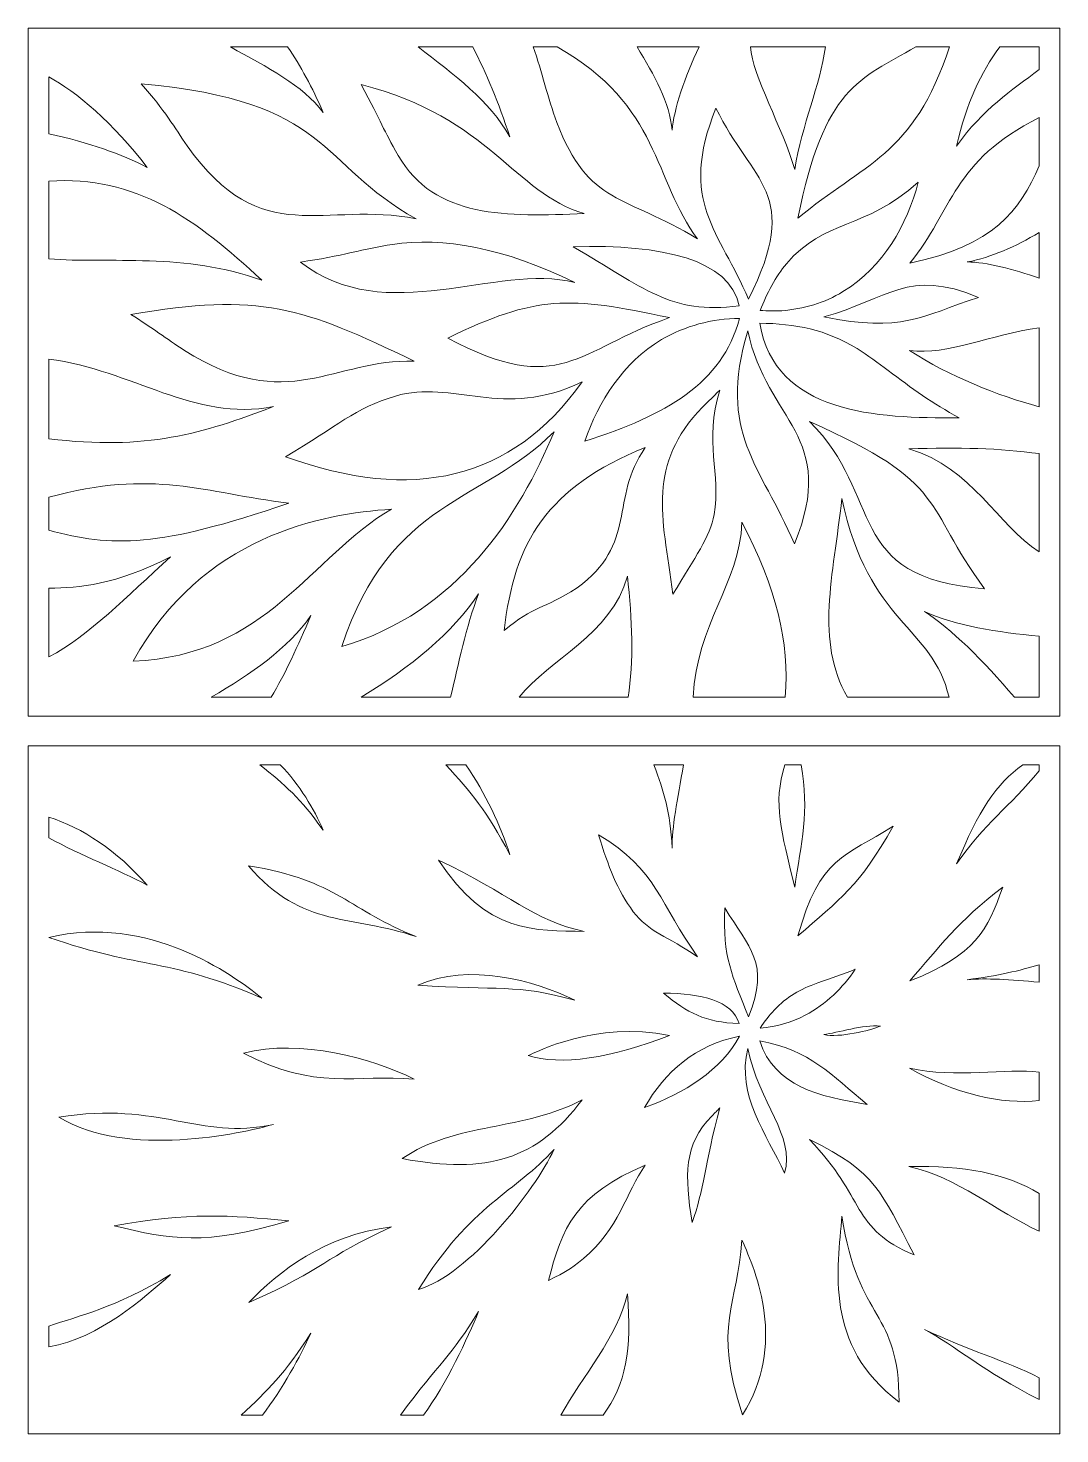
# Model space of a CAD drawing. Header units: millimetres. Extents: x -583 to 583, y -392 to 392.
# Drawn here: x 202 to 583, y -127 to 392 of the extents above; entities that cross this region are included whole.
import ezdxf

# ---------------------------------------------------------------- set-up
doc = ezdxf.new("R2010")
doc.units = ezdxf.units.MM
doc.header["$MEASUREMENT"] = 0
doc.layers.add('layer 1', color=7, linetype='Continuous')

msp = doc.modelspace()

# ---------------------------------------------------------------- linework, layer by layer
at = {"layer": 'layer 1', "color": 250, "lineweight": 9}
for points, knots in [([(202.1521, 391.9444), (202.1521, 391.9444), (583.1521, 391.9444), (583.1521, 391.9444), (583.1521, 391.9444), (583.1521, 391.9444), (583.1521, 137.9444), (583.1521, 137.9444), (583.1521, 137.9444), (583.1521, 137.9444), (202.1521, 137.9444), (202.1521, 137.9444), (202.1521, 137.9444), (202.1521, 137.9444), (202.1521, 391.9444), (202.1521, 391.9444)], [0, 0, 0, 0, 0.2, 0.2, 0.2, 0.2, 0.4, 0.4, 0.4, 0.4, 0.6, 0.6, 0.6, 0.6, 1, 1, 1, 1]), ([(297.9929, 384.9844), (297.9929, 384.9844), (276.8918, 384.9844), (276.8918, 384.9844), (276.8918, 384.9844), (290.3154, 377.5693), (303.63, 370.7682), (311.0771, 360.8451), (311.0771, 360.8451), (307.1246, 370.0068), (302.7452, 378.0284), (297.9929, 384.9844)], [0, 0, 0, 0, 0.25, 0.25, 0.25, 0.25, 0.5, 0.5, 0.5, 0.5, 1, 1, 1, 1]), ([(366.374, 384.9844), (366.374, 384.9844), (346.1976, 384.9844), (346.1976, 384.9844), (346.1976, 384.9844), (359.4989, 374.7596), (372.5387, 365.2107), (380.0884, 351.779), (380.0884, 351.779), (375.8892, 364.34), (371.3007, 375.3757), (366.374, 384.9844)], [0, 0, 0, 0, 0.25, 0.25, 0.25, 0.25, 0.5, 0.5, 0.5, 0.5, 1, 1, 1, 1]), ([(449.3923, 314.0955), (432.9822, 335.8124), (435.7819, 363.4398), (397.5297, 384.9844), (397.5297, 384.9844), (397.5297, 384.9844), (388.675, 384.9844), (388.675, 384.9844), (388.675, 384.9844), (392.0087, 375.8659), (393.9791, 366.0773), (397.3955, 357.1462), (397.3955, 357.1462), (409.2573, 326.1361), (422.3286, 330.7039), (449.3923, 314.0955)], [0, 0, 0, 0, 0.2, 0.2, 0.2, 0.2, 0.4, 0.4, 0.4, 0.4, 0.6, 0.6, 0.6, 0.6, 1, 1, 1, 1]), ([(427.0396, 384.9844), (433.3682, 374.5081), (439.0983, 364.3811), (439.9561, 354.2306), (439.9561, 354.2306), (440.5718, 361.7414), (444.6403, 374.2731), (449.8932, 384.9844), (449.8932, 384.9844), (449.8932, 384.9844), (427.0396, 384.9844), (427.0396, 384.9844)], [0, 0, 0, 0, 0.25, 0.25, 0.25, 0.25, 0.5, 0.5, 0.5, 0.5, 1, 1, 1, 1]), ([(468.9408, 384.9844), (469.4564, 374.3334), (480.9186, 355.1259), (485.2293, 339.7875), (485.2293, 339.7875), (488.0112, 356.4807), (494.5878, 370.7083), (496.5765, 384.9844), (496.5765, 384.9844), (496.5765, 384.9844), (468.9408, 384.9844), (468.9408, 384.9844)], [0, 0, 0, 0, 0.25, 0.25, 0.25, 0.25, 0.5, 0.5, 0.5, 0.5, 1, 1, 1, 1]), ([(529.9659, 384.9844), (509.2937, 373.3109), (495.9471, 369.8557), (486.427, 321.7881), (486.427, 321.7881), (510.5796, 342.0302), (529.0241, 344.4061), (542.3818, 384.9844), (542.3818, 384.9844), (542.3818, 384.9844), (529.9659, 384.9844), (529.9659, 384.9844)], [0, 0, 0, 0, 0.25, 0.25, 0.25, 0.25, 0.5, 0.5, 0.5, 0.5, 1, 1, 1, 1]), ([(560.9255, 384.9844), (554.0027, 375.6877), (548.6288, 364.1651), (545.0111, 348.3597), (545.0111, 348.3597), (554.774, 362.2026), (565.1906, 368.7965), (575.5165, 376.6876), (575.5165, 376.6876), (575.5165, 376.6876), (575.5165, 384.9844), (575.5165, 384.9844), (575.5165, 384.9844), (575.5165, 384.9844), (560.9255, 384.9844), (560.9255, 384.9844)], [0, 0, 0, 0, 0.2, 0.2, 0.2, 0.2, 0.4, 0.4, 0.4, 0.4, 0.6, 0.6, 0.6, 0.6, 1, 1, 1, 1]), ([(209.7877, 373.9395), (209.7877, 373.9395), (209.7877, 352.9213), (209.7877, 352.9213), (209.7877, 352.9213), (224.4863, 349.8181), (236.8978, 345.3593), (246.0887, 340.5176), (246.0887, 340.5176), (233.7024, 356.751), (219.7455, 368.7139), (209.7877, 373.9395)], [0, 0, 0, 0, 0.25, 0.25, 0.25, 0.25, 0.5, 0.5, 0.5, 0.5, 1, 1, 1, 1]), ([(260.944, 348.4599), (288.3932, 309.4961), (311.6013, 328.3702), (345.4502, 321.5261), (345.4502, 321.5261), (308.9303, 341.8184), (314.3535, 365.0841), (243.9479, 371.3604), (243.9479, 371.3604), (252.8022, 361.4273), (256.1626, 355.2469), (260.944, 348.4599)], [0, 0, 0, 0, 0.25, 0.25, 0.25, 0.25, 0.5, 0.5, 0.5, 0.5, 1, 1, 1, 1]), ([(338.8283, 344.8921), (352.2896, 321.5501), (378.9926, 322.3251), (407.518, 323.4466), (407.518, 323.4466), (381.4594, 331.1452), (373.1468, 358.6112), (325.1132, 371.1707), (325.1132, 371.1707), (332.9219, 356.5852), (333.2176, 354.6208), (338.8283, 344.8921)], [0, 0, 0, 0, 0.25, 0.25, 0.25, 0.25, 0.5, 0.5, 0.5, 0.5, 1, 1, 1, 1]), ([(468.1464, 291.8889), (488.1035, 331.3016), (469.5226, 334.6658), (456.1376, 362.4326), (456.1376, 362.4326), (442.0839, 327.5159), (457.5756, 317.1472), (468.1464, 291.8889)], [0, 0, 0, 0, 0.33333333, 0.33333333, 0.33333333, 0.33333333, 1, 1, 1, 1]), ([(575.5165, 358.9125), (543.2222, 342.7032), (543.891, 324.9441), (527.7774, 305.2028), (527.7774, 305.2028), (558.9061, 311.7041), (568.1538, 324.5031), (575.5165, 341.0772), (575.5165, 341.0772), (575.5165, 341.0772), (575.5165, 358.9125), (575.5165, 358.9125)], [0, 0, 0, 0, 0.25, 0.25, 0.25, 0.25, 0.5, 0.5, 0.5, 0.5, 1, 1, 1, 1]), ([(209.7877, 335.4734), (209.7877, 335.4734), (209.7877, 306.736), (209.7877, 306.736), (209.7877, 306.736), (232.079, 305.0438), (260.3591, 309.0903), (288.4146, 298.8395), (288.4146, 298.8395), (264.2234, 321.519), (241.9437, 337.5845), (209.7877, 335.4734)], [0, 0, 0, 0, 0.25, 0.25, 0.25, 0.25, 0.5, 0.5, 0.5, 0.5, 1, 1, 1, 1]), ([(480.4604, 287.6235), (488.4708, 288.1857), (496.3429, 290.5553), (503.0213, 294.6481), (503.0213, 294.6481), (518.1969, 303.9482), (526.5982, 319.189), (530.8688, 335.1265), (530.8688, 335.1265), (511.2447, 317.2708), (496.1473, 321.504), (482.1901, 304.9524), (482.1901, 304.9524), (478.3032, 300.343), (474.7514, 293.7924), (472.51, 287.7435), (472.51, 287.7435), (475.1771, 287.5042), (477.8923, 287.4433), (480.4604, 287.6235)], [0, 0, 0, 0, 0.16666667, 0.16666667, 0.16666667, 0.16666667, 0.33333333, 0.33333333, 0.33333333, 0.33333333, 0.5, 0.5, 0.5, 0.5, 0.66666667, 0.66666667, 0.66666667, 0.66666667, 1, 1, 1, 1]), ([(302.7293, 305.5916), (334.3135, 280.9369), (374.917, 305.3615), (404.0482, 298.042), (404.0482, 298.042), (377.6838, 310.895), (355.3264, 314.9152), (336.6543, 312.104), (336.6543, 312.104), (326.6283, 310.5946), (317.5452, 307.6187), (302.7293, 305.5916)], [0, 0, 0, 0, 0.25, 0.25, 0.25, 0.25, 0.5, 0.5, 0.5, 0.5, 1, 1, 1, 1]), ([(403.4062, 311.195), (429.5733, 296.1378), (439.1222, 286.0932), (464.7022, 289.4065), (464.7022, 289.4065), (461.2977, 306.5471), (436.2433, 312.2327), (403.4062, 311.195)], [0, 0, 0, 0, 0.33333333, 0.33333333, 0.33333333, 0.33333333, 1, 1, 1, 1]), ([(575.5165, 316.4955), (566.6543, 311.2129), (558.0136, 307.3741), (548.9317, 305.6071), (548.9317, 305.6071), (555.9522, 305.646), (566.1398, 302.7958), (575.5165, 299.6471), (575.5165, 299.6471), (575.5165, 299.6471), (575.5165, 316.4955), (575.5165, 316.4955)], [0, 0, 0, 0, 0.25, 0.25, 0.25, 0.25, 0.5, 0.5, 0.5, 0.5, 1, 1, 1, 1]), ([(495.9474, 285.356), (524.7897, 279.4456), (531.916, 285.5034), (553.1114, 292.5433), (553.1114, 292.5433), (526.9667, 303.4325), (519.8479, 291.8881), (495.9474, 285.356)], [0, 0, 0, 0, 0.33333333, 0.33333333, 0.33333333, 0.33333333, 1, 1, 1, 1]), ([(259.8894, 272.9613), (297.7912, 248.8769), (315.3012, 269.9732), (344.7471, 268.965), (344.7471, 268.965), (303.6965, 288.924), (287.5274, 294.3585), (240.1245, 286.2569), (240.1245, 286.2569), (247.931, 281.3243), (253.248, 277.1817), (259.8894, 272.9613)], [0, 0, 0, 0, 0.25, 0.25, 0.25, 0.25, 0.5, 0.5, 0.5, 0.5, 1, 1, 1, 1]), ([(357.0841, 277.5131), (398.8939, 255.3025), (404.6721, 273.2376), (439.0048, 285.0514), (439.0048, 285.0514), (401.5844, 293.061), (389.7758, 293.3253), (357.0841, 277.5131)], [0, 0, 0, 0, 0.33333333, 0.33333333, 0.33333333, 0.33333333, 1, 1, 1, 1]), ([(407.6897, 239.4444), (437.8231, 249.0728), (458.2943, 260.5995), (464.9032, 284.7603), (464.9032, 284.7603), (454.7822, 284.7249), (444.5525, 281.9299), (436.0943, 276.9581), (436.0943, 276.9581), (421.7958, 268.5534), (412.7111, 253.9261), (407.6897, 239.4444)], [0, 0, 0, 0, 0.25, 0.25, 0.25, 0.25, 0.5, 0.5, 0.5, 0.5, 1, 1, 1, 1]), ([(472.2958, 283.0006), (477.8597, 249.7269), (515.3067, 247.7316), (545.9118, 248.1215), (545.9118, 248.1215), (536.3229, 253.2698), (528.3136, 259.0715), (519.7124, 265.5351), (519.7124, 265.5351), (515.9919, 268.3309), (512.2517, 271.1365), (508.2593, 273.6076), (508.2593, 273.6076), (496.858, 280.6645), (485.4154, 282.8175), (472.2958, 283.0006)], [0, 0, 0, 0, 0.2, 0.2, 0.2, 0.2, 0.4, 0.4, 0.4, 0.4, 0.6, 0.6, 0.6, 0.6, 1, 1, 1, 1]), ([(575.5165, 281.2904), (557.3648, 278.8752), (542.0595, 270.9866), (527.5823, 272.9793), (527.5823, 272.9793), (542.5636, 263.2274), (560.2408, 256.2693), (575.5165, 252.1515), (575.5165, 252.1515), (575.5165, 252.1515), (575.5165, 281.2904), (575.5165, 281.2904)], [0, 0, 0, 0, 0.25, 0.25, 0.25, 0.25, 0.5, 0.5, 0.5, 0.5, 1, 1, 1, 1]), ([(485.1227, 201.4871), (501.4906, 241.5351), (475.1241, 246.4896), (467.8646, 280.2142), (467.8646, 280.2142), (456.7485, 242.0203), (472.4389, 231.175), (485.1227, 201.4871)], [0, 0, 0, 0, 0.33333333, 0.33333333, 0.33333333, 0.33333333, 1, 1, 1, 1]), ([(209.7877, 269.7462), (209.7877, 269.7462), (209.7877, 240.356), (209.7877, 240.356), (209.7877, 240.356), (245.8999, 235.8885), (266.5485, 242.247), (292.7672, 252.1893), (292.7672, 252.1893), (263.1254, 246.5688), (241.0444, 265.7055), (209.7877, 269.7462)], [0, 0, 0, 0, 0.25, 0.25, 0.25, 0.25, 0.5, 0.5, 0.5, 0.5, 1, 1, 1, 1]), ([(297.243, 233.7163), (344.072, 216.6633), (380.8053, 224.9066), (406.7405, 261.305), (406.7405, 261.305), (377.4589, 247.289), (359.031, 262.3084), (337.7984, 256.0971), (337.7984, 256.0971), (322.8688, 251.7297), (316.464, 245.0303), (297.243, 233.7163)], [0, 0, 0, 0, 0.25, 0.25, 0.25, 0.25, 0.5, 0.5, 0.5, 0.5, 1, 1, 1, 1]), ([(455.4665, 212.3238), (458.1407, 227.5839), (451.5613, 238.8127), (457.5606, 258.3233), (457.5606, 258.3233), (454.4706, 255.1358), (454.172, 255.0731), (451.1426, 252.0208), (451.1426, 252.0208), (430.703, 230.3885), (436.1071, 212.8921), (440.2689, 182.956), (440.2689, 182.956), (448.4307, 196.5082), (454.0543, 204.2639), (455.4665, 212.3238)], [0, 0, 0, 0, 0.2, 0.2, 0.2, 0.2, 0.4, 0.4, 0.4, 0.4, 0.6, 0.6, 0.6, 0.6, 1, 1, 1, 1]), ([(555.3494, 184.9413), (532.3007, 216.279), (542.5371, 223.72), (490.7229, 246.6898), (490.7229, 246.6898), (518.4349, 219.4788), (503, 188.9418), (555.3494, 184.9413)], [0, 0, 0, 0, 0.33333333, 0.33333333, 0.33333333, 0.33333333, 1, 1, 1, 1]), ([(318.0153, 163.6959), (360.7247, 175.949), (383.7477, 212.2994), (396.3479, 242.94), (396.3479, 242.94), (370.1708, 216.399), (336.0622, 218.3406), (318.0153, 163.6959)], [0, 0, 0, 0, 0.33333333, 0.33333333, 0.33333333, 0.33333333, 1, 1, 1, 1]), ([(404.8463, 185.2591), (427.3537, 201.5266), (416.7108, 218.1086), (430.0416, 237.0947), (430.0416, 237.0947), (393.7469, 222.4522), (381.6423, 202.1491), (377.9465, 169.4911), (377.9465, 169.4911), (388.8593, 178.8185), (392.3691, 177.2104), (404.8463, 185.2591)], [0, 0, 0, 0, 0.25, 0.25, 0.25, 0.25, 0.5, 0.5, 0.5, 0.5, 1, 1, 1, 1]), ([(575.5165, 234.8361), (560.9106, 236.8005), (545.823, 237.2628), (527.3523, 236.6038), (527.3523, 236.6038), (550.9839, 229.6553), (560.1572, 208.3059), (575.5165, 198.6129), (575.5165, 198.6129), (575.5165, 198.6129), (575.5165, 234.8361), (575.5165, 234.8361)], [0, 0, 0, 0, 0.25, 0.25, 0.25, 0.25, 0.5, 0.5, 0.5, 0.5, 1, 1, 1, 1]), ([(209.7877, 218.7413), (209.7877, 218.7413), (209.7877, 206.5671), (209.7877, 206.5671), (209.7877, 206.5671), (232.9417, 200.3015), (250.3956, 200.0314), (298.3992, 216.5611), (298.3992, 216.5611), (267.3436, 220.3157), (248.1957, 229.4002), (209.7877, 218.7413)], [0, 0, 0, 0, 0.25, 0.25, 0.25, 0.25, 0.5, 0.5, 0.5, 0.5, 1, 1, 1, 1]), ([(504.7153, 144.9044), (504.7153, 144.9044), (542.2093, 144.9044), (542.2093, 144.9044), (542.2093, 144.9044), (536.1202, 171.3206), (512.5321, 171.8173), (502.6482, 218.3248), (502.6482, 218.3248), (499.4388, 189.1092), (492.6994, 165.8921), (504.7153, 144.9044)], [0, 0, 0, 0, 0.25, 0.25, 0.25, 0.25, 0.5, 0.5, 0.5, 0.5, 1, 1, 1, 1]), ([(240.9387, 158.2453), (290.4012, 160.168), (306.536, 196.9415), (336.2801, 214.338), (336.2801, 214.338), (310.5559, 212.5658), (266.5323, 204.6199), (240.9387, 158.2453)], [0, 0, 0, 0, 0.33333333, 0.33333333, 0.33333333, 0.33333333, 1, 1, 1, 1]), ([(447.7586, 144.9044), (447.7586, 144.9044), (481.7598, 144.9044), (481.7598, 144.9044), (481.7598, 144.9044), (483.2463, 165.3753), (478.5137, 185.3014), (465.7494, 209.4804), (465.7494, 209.4804), (464.7907, 186.4776), (449.0474, 172.1668), (447.7586, 144.9044)], [0, 0, 0, 0, 0.25, 0.25, 0.25, 0.25, 0.5, 0.5, 0.5, 0.5, 1, 1, 1, 1]), ([(209.7877, 185.131), (209.7877, 185.131), (209.7877, 159.7792), (209.7877, 159.7792), (209.7877, 159.7792), (224.9109, 167.7567), (238.3264, 181.9634), (254.7873, 196.7583), (254.7873, 196.7583), (234.1798, 186.2316), (221.2911, 185.4331), (209.7877, 185.131)], [0, 0, 0, 0, 0.25, 0.25, 0.25, 0.25, 0.5, 0.5, 0.5, 0.5, 1, 1, 1, 1]), ([(383.5166, 144.9044), (383.5166, 144.9044), (423.6704, 144.9044), (423.6704, 144.9044), (423.6704, 144.9044), (425.8796, 158.2179), (425.2303, 173.4311), (423.4693, 189.6225), (423.4693, 189.6225), (417.5591, 167.8702), (394.4178, 158.9046), (383.5166, 144.9044)], [0, 0, 0, 0, 0.25, 0.25, 0.25, 0.25, 0.5, 0.5, 0.5, 0.5, 1, 1, 1, 1]), ([(325.1205, 144.9044), (325.1205, 144.9044), (358.1715, 144.9044), (358.1715, 144.9044), (358.1715, 144.9044), (361.0596, 157.2969), (363.8265, 170.6775), (368.4714, 183.0766), (368.4714, 183.0766), (358.9966, 168.7186), (343.2523, 155.8451), (325.1205, 144.9044)], [0, 0, 0, 0, 0.25, 0.25, 0.25, 0.25, 0.5, 0.5, 0.5, 0.5, 1, 1, 1, 1]), ([(575.5165, 167.4521), (560.1819, 168.9031), (544.6438, 171.2144), (533.1616, 176.5222), (533.1616, 176.5222), (542.7716, 170.3419), (554.9887, 158.492), (566.3482, 144.9044), (566.3482, 144.9044), (566.3482, 144.9044), (575.5165, 144.9044), (575.5165, 144.9044), (575.5165, 144.9044), (575.5165, 144.9044), (575.5165, 167.4521), (575.5165, 167.4521)], [0, 0, 0, 0, 0.2, 0.2, 0.2, 0.2, 0.4, 0.4, 0.4, 0.4, 0.6, 0.6, 0.6, 0.6, 1, 1, 1, 1]), ([(269.7615, 144.9044), (269.7615, 144.9044), (291.8541, 144.9044), (291.8541, 144.9044), (291.8541, 144.9044), (297.1757, 153.5985), (301.7222, 163.7425), (306.6066, 175.0973), (306.6066, 175.0973), (297.8308, 162.6559), (284.6912, 153.6673), (269.7615, 144.9044)], [0, 0, 0, 0, 0.25, 0.25, 0.25, 0.25, 0.5, 0.5, 0.5, 0.5, 1, 1, 1, 1]), ([(202.1521, 126.9378), (202.1521, 126.9378), (583.1521, 126.9378), (583.1521, 126.9378), (583.1521, 126.9378), (583.1521, 126.9378), (583.1521, -127.0622), (583.1521, -127.0622), (583.1521, -127.0622), (583.1521, -127.0622), (202.1521, -127.0622), (202.1521, -127.0622), (202.1521, -127.0622), (202.1521, -127.0622), (202.1521, 126.9378), (202.1521, 126.9378)], [0, 0, 0, 0, 0.2, 0.2, 0.2, 0.2, 0.4, 0.4, 0.4, 0.4, 0.6, 0.6, 0.6, 0.6, 1, 1, 1, 1]), ([(295.2639, 119.9778), (295.2639, 119.9778), (287.7386, 119.9778), (287.7386, 119.9778), (287.7386, 119.9778), (296.9323, 112.5507), (302.7673, 107.6742), (311.0771, 95.8385), (311.0771, 95.8385), (307.8007, 103.546), (302.5043, 112.4324), (295.2639, 119.9778)], [0, 0, 0, 0, 0.25, 0.25, 0.25, 0.25, 0.5, 0.5, 0.5, 0.5, 1, 1, 1, 1]), ([(380.0884, 86.7724), (376.6113, 97.317), (371.1114, 109.5045), (363.735, 119.9778), (363.735, 119.9778), (363.735, 119.9778), (356.4499, 119.9778), (356.4499, 119.9778), (356.4499, 119.9778), (365.6193, 109.8268), (371.5557, 102.9409), (380.0884, 86.7724)], [0, 0, 0, 0, 0.25, 0.25, 0.25, 0.25, 0.5, 0.5, 0.5, 0.5, 1, 1, 1, 1]), ([(433.2543, 119.9778), (436.9781, 109.796), (439.2606, 102.9122), (439.955, 89.2239), (439.955, 89.2239), (439.8264, 96.7383), (441.914, 106.9969), (444.2077, 119.9778), (444.2077, 119.9778), (444.2077, 119.9778), (433.2543, 119.9778), (433.2543, 119.9778)], [0, 0, 0, 0, 0.25, 0.25, 0.25, 0.25, 0.5, 0.5, 0.5, 0.5, 1, 1, 1, 1]), ([(481.6205, 119.9778), (477.0211, 105.2213), (480.2832, 95.878), (485.2293, 74.7809), (485.2293, 74.7809), (487.6018, 90.9101), (490.7802, 102.7549), (487.6015, 119.9778), (487.6015, 119.9778), (487.6015, 119.9778), (481.6205, 119.9778), (481.6205, 119.9778)], [0, 0, 0, 0, 0.25, 0.25, 0.25, 0.25, 0.5, 0.5, 0.5, 0.5, 1, 1, 1, 1]), ([(569.4793, 119.9779), (559.5437, 112.815), (553.1495, 103.2291), (545.0111, 83.3531), (545.0111, 83.3531), (555.4413, 98.5152), (564.3757, 104.2346), (575.5165, 117.7348), (575.5165, 117.7348), (575.5165, 117.7348), (575.5165, 119.9778), (575.5165, 119.9778), (575.5165, 119.9778), (575.5165, 119.9778), (569.4793, 119.9779), (569.4793, 119.9779)], [0, 0, 0, 0, 0.2, 0.2, 0.2, 0.2, 0.4, 0.4, 0.4, 0.4, 0.6, 0.6, 0.6, 0.6, 1, 1, 1, 1]), ([(209.7877, 100.664), (209.7877, 100.664), (209.7877, 92.9902), (209.7877, 92.9902), (209.7877, 92.9902), (221.548, 86.4951), (235.6896, 81.2668), (246.0887, 75.511), (246.0887, 75.511), (234.8923, 88.4287), (222.2335, 96.6367), (209.7877, 100.664)], [0, 0, 0, 0, 0.25, 0.25, 0.25, 0.25, 0.5, 0.5, 0.5, 0.5, 1, 1, 1, 1]), ([(425.6047, 65.7371), (431.0805, 58.319), (438.3795, 56.6159), (449.3923, 49.0889), (449.3923, 49.0889), (435.5767, 68.2964), (434.3771, 81.3896), (412.8167, 94.095), (412.8167, 94.095), (416.3428, 82.4648), (419.7524, 73.6653), (425.6047, 65.7371)], [0, 0, 0, 0, 0.25, 0.25, 0.25, 0.25, 0.5, 0.5, 0.5, 0.5, 1, 1, 1, 1]), ([(486.427, 56.7816), (501.6974, 70.1838), (509.3186, 75.3505), (521.5975, 97.2859), (521.5975, 97.2859), (503.8992, 86.165), (494.3641, 85.9328), (486.427, 56.7816)], [0, 0, 0, 0, 0.33333333, 0.33333333, 0.33333333, 0.33333333, 1, 1, 1, 1]), ([(353.6889, 84.8055), (371.2273, 57.54), (389.4565, 58.7553), (407.518, 58.44), (407.518, 58.44), (389.1046, 62.2405), (379.6225, 72.4664), (353.6889, 84.8055)], [0, 0, 0, 0, 0.33333333, 0.33333333, 0.33333333, 0.33333333, 1, 1, 1, 1]), ([(283.5212, 82.6561), (303.3765, 59.3412), (322.0525, 64.605), (345.4502, 56.5195), (345.4502, 56.5195), (321.2035, 65.9626), (316.1911, 77.5016), (283.5212, 82.6561)], [0, 0, 0, 0, 0.33333333, 0.33333333, 0.33333333, 0.33333333, 1, 1, 1, 1]), ([(527.7774, 40.1962), (552.1163, 49.7273), (556.4757, 59.0424), (562.0567, 74.7921), (562.0567, 74.7921), (545.3346, 62.0598), (538.6476, 52.679), (527.7774, 40.1962)], [0, 0, 0, 0, 0.33333333, 0.33333333, 0.33333333, 0.33333333, 1, 1, 1, 1]), ([(209.7877, 56.2406), (244.0148, 44.3524), (255.1444, 48.4824), (288.4146, 33.8331), (288.4146, 33.8331), (277.5149, 42.7249), (246.6624, 64.8673), (209.7877, 56.2406)], [0, 0, 0, 0, 0.33333333, 0.33333333, 0.33333333, 0.33333333, 1, 1, 1, 1]), ([(468.1464, 26.8823), (476.2149, 47.1568), (468.4425, 52.0881), (459.3829, 67.2101), (459.3829, 67.2101), (458.5292, 48.7784), (462.241, 42.0556), (468.1464, 26.8823)], [0, 0, 0, 0, 0.33333333, 0.33333333, 0.33333333, 0.33333333, 1, 1, 1, 1]), ([(346.0337, 38.5528), (376.0315, 36.5265), (382.1734, 39.1888), (404.0482, 33.0354), (404.0482, 33.0354), (388.8873, 40.5143), (364.9645, 46.9278), (346.0337, 38.5528)], [0, 0, 0, 0, 0.33333333, 0.33333333, 0.33333333, 0.33333333, 1, 1, 1, 1]), ([(472.51, 22.7369), (478.3328, 23.2034), (484.0617, 24.7846), (489.1079, 27.4824), (489.1079, 27.4824), (496.881, 31.6379), (502.9295, 37.5859), (507.6043, 44.4543), (507.6043, 44.4543), (503.0839, 42.6392), (498.5425, 41.1955), (493.7529, 39.4588), (493.7529, 39.4588), (487.0385, 37.0242), (482.479, 34.436), (477.6734, 29.4092), (477.6734, 29.4092), (475.8862, 27.5397), (474.1222, 25.2255), (472.51, 22.7369)], [0, 0, 0, 0, 0.16666667, 0.16666667, 0.16666667, 0.16666667, 0.33333333, 0.33333333, 0.33333333, 0.33333333, 0.5, 0.5, 0.5, 0.5, 0.66666667, 0.66666667, 0.66666667, 0.66666667, 1, 1, 1, 1]), ([(575.5165, 46.1395), (568.4042, 43.9866), (560.2795, 42.0814), (548.9317, 40.6005), (548.9317, 40.6005), (555.9369, 41.2918), (564.7441, 40.6473), (575.5165, 39.7155), (575.5165, 39.7155), (575.5165, 39.7155), (575.5165, 46.1395), (575.5165, 46.1395)], [0, 0, 0, 0, 0.25, 0.25, 0.25, 0.25, 0.5, 0.5, 0.5, 0.5, 1, 1, 1, 1]), ([(436.8182, 35.6703), (445.6848, 28.2752), (451.9221, 24.9945), (464.7022, 24.3999), (464.7022, 24.3999), (462.124, 32.9625), (450.8176, 35.4233), (436.8182, 35.6703)], [0, 0, 0, 0, 0.33333333, 0.33333333, 0.33333333, 0.33333333, 1, 1, 1, 1]), ([(386.7954, 12.6219), (398.3664, 8.7753), (417.8607, 11.6425), (439.0048, 20.0448), (439.0048, 20.0448), (411.7202, 25.638), (389.5279, 13.6182), (386.7954, 12.6219)], [0, 0, 0, 0, 0.33333333, 0.33333333, 0.33333333, 0.33333333, 1, 1, 1, 1]), ([(495.9474, 20.3494), (501.6671, 19.1222), (513.1488, 21.8437), (516.8938, 23.5101), (516.8938, 23.5101), (510.5456, 24.1236), (500.9441, 21.0142), (495.9474, 20.3494)], [0, 0, 0, 0, 0.33333333, 0.33333333, 0.33333333, 0.33333333, 1, 1, 1, 1]), ([(281.6541, 13.5017), (308.0108, -0.4753), (323.494, 5.7066), (344.7471, 3.9584), (344.7471, 3.9584), (329.1314, 11.4441), (302.8333, 19.0535), (281.6541, 13.5017)], [0, 0, 0, 0, 0.33333333, 0.33333333, 0.33333333, 0.33333333, 1, 1, 1, 1]), ([(429.7802, -6.6138), (444.5399, -1.2844), (457.9962, 7.187), (464.9032, 19.7537), (464.9032, 19.7537), (448.6596, 16.5691), (437.2433, 6.5976), (429.7802, -6.6138)], [0, 0, 0, 0, 0.33333333, 0.33333333, 0.33333333, 0.33333333, 1, 1, 1, 1]), ([(472.2958, 17.994), (477.851, 1.222), (494.1305, -2.5636), (511.9617, -5.4029), (511.9617, -5.4029), (498.6916, 5.4557), (491.0076, 14.6646), (472.2958, 17.994)], [0, 0, 0, 0, 0.33333333, 0.33333333, 0.33333333, 0.33333333, 1, 1, 1, 1]), ([(481.4884, -30.7643), (485.3783, -16.8906), (472.1642, -5.1431), (467.8646, 15.2076), (467.8646, 15.2076), (463.6717, -2.0801), (474.8727, -16.4435), (481.4884, -30.7643)], [0, 0, 0, 0, 0.33333333, 0.33333333, 0.33333333, 0.33333333, 1, 1, 1, 1]), ([(575.5165, 6.4816), (563.7082, 8.0534), (544.5618, 4.0495), (527.5824, 7.9727), (527.5824, 7.9727), (544.1768, -1.4778), (561.7216, -5.5429), (575.5165, -3.9792), (575.5165, -3.9792), (575.5165, -3.9792), (575.5165, 6.4816), (575.5165, 6.4816)], [0, 0, 0, 0, 0.25, 0.25, 0.25, 0.25, 0.5, 0.5, 0.5, 0.5, 1, 1, 1, 1]), ([(213.4941, -10.1204), (238.9279, -25.4998), (280.8933, -16.137), (292.7673, -12.8173), (292.7673, -12.8173), (265.0143, -18.791), (251.2308, -4.113), (213.4941, -10.1204)], [0, 0, 0, 0, 0.33333333, 0.33333333, 0.33333333, 0.33333333, 1, 1, 1, 1]), ([(340.3289, -25.4377), (371.7389, -31.3958), (390.2584, -25.6547), (406.7404, -3.7016), (406.7404, -3.7016), (385.8834, -15.068), (359.3811, -12.1027), (340.3289, -25.4377)], [0, 0, 0, 0, 0.33333333, 0.33333333, 0.33333333, 0.33333333, 1, 1, 1, 1]), ([(447.3208, -49.0355), (451.7532, -37.1331), (451.9721, -27.5466), (457.5606, -6.6833), (457.5606, -6.6833), (456.3151, -7.9431), (456.1138, -8.2695), (454.6096, -9.7772), (454.6096, -9.7772), (444.2193, -20.1907), (444.5852, -31.6773), (447.3208, -49.0355)], [0, 0, 0, 0, 0.25, 0.25, 0.25, 0.25, 0.5, 0.5, 0.5, 0.5, 1, 1, 1, 1]), ([(529.3972, -61.0138), (516.7445, -37.3479), (515.7156, -30.7496), (490.7229, -18.3168), (490.7229, -18.3168), (511.4472, -39.937), (506.0936, -51.433), (529.3972, -61.0138)], [0, 0, 0, 0, 0.33333333, 0.33333333, 0.33333333, 0.33333333, 1, 1, 1, 1]), ([(346.3573, -73.7177), (364.7475, -68.5084), (389.4199, -37.1531), (396.3479, -22.0666), (396.3479, -22.0666), (382.5424, -37.4809), (365.3569, -42.6784), (346.3573, -73.7177)], [0, 0, 0, 0, 0.33333333, 0.33333333, 0.33333333, 0.33333333, 1, 1, 1, 1]), ([(394.3441, -70.4194), (401.1786, -66.8724), (401.5354, -66.8941), (407.252, -62.2569), (407.252, -62.2569), (420.1091, -51.8272), (423.1308, -37.6468), (430.0416, -27.9119), (430.0416, -27.9119), (404.4949, -38.4564), (399.0926, -51.1318), (394.3441, -70.4194)], [0, 0, 0, 0, 0.25, 0.25, 0.25, 0.25, 0.5, 0.5, 0.5, 0.5, 1, 1, 1, 1]), ([(575.5165, -38.3), (563.2766, -30.9032), (547.6836, -27.8169), (527.3524, -28.4028), (527.3524, -28.4028), (545.0497, -32.0494), (559.8861, -45.1414), (575.5165, -52.1992), (575.5165, -52.1992), (575.5165, -52.1992), (575.5165, -38.3), (575.5165, -38.3)], [0, 0, 0, 0, 0.25, 0.25, 0.25, 0.25, 0.5, 0.5, 0.5, 0.5, 1, 1, 1, 1]), ([(233.898, -50.2243), (255.1691, -55.4299), (267.1342, -57.5818), (298.3994, -48.4455), (298.3994, -48.4455), (276.6748, -46.248), (261.2488, -45.2679), (233.898, -50.2243)], [0, 0, 0, 0, 0.33333333, 0.33333333, 0.33333333, 0.33333333, 1, 1, 1, 1]), ([(523.7677, -115.2979), (523.8246, -80.9933), (508.7529, -86.2716), (502.6479, -46.6817), (502.6479, -46.6817), (501.1538, -66.0391), (495.8445, -94.4065), (523.7677, -115.2979)], [0, 0, 0, 0, 0.33333333, 0.33333333, 0.33333333, 0.33333333, 1, 1, 1, 1]), ([(283.6168, -78.5529), (313.2993, -65.4821), (310.179, -62.5511), (336.2802, -50.6686), (336.2802, -50.6686), (311.5917, -53.508), (294.5935, -67.3449), (283.6168, -78.5529)], [0, 0, 0, 0, 0.33333333, 0.33333333, 0.33333333, 0.33333333, 1, 1, 1, 1]), ([(465.9789, -120.0022), (482.3358, -94.1171), (471.0628, -67.4658), (465.7494, -55.5261), (465.7494, -55.5261), (464.3444, -79.4344), (454.6693, -86.5835), (465.9789, -120.0022)], [0, 0, 0, 0, 0.33333333, 0.33333333, 0.33333333, 0.33333333, 1, 1, 1, 1]), ([(209.7877, -87.3067), (209.7877, -87.3067), (209.7877, -94.984), (209.7877, -94.984), (209.7877, -94.984), (229.1039, -91.3379), (244.0221, -77.422), (254.7873, -68.2483), (254.7873, -68.2483), (233.5515, -80.8588), (221.256, -83.3023), (209.7877, -87.3067)], [0, 0, 0, 0, 0.25, 0.25, 0.25, 0.25, 0.5, 0.5, 0.5, 0.5, 1, 1, 1, 1]), ([(398.9097, -120.1022), (398.9097, -120.1022), (414.5427, -120.1022), (414.5427, -120.1022), (414.5427, -120.1022), (422.8615, -108.9454), (425.1284, -95.7178), (423.4693, -75.3842), (423.4693, -75.3842), (419.6788, -91.4627), (406.8474, -105.8549), (398.9097, -120.1022)], [0, 0, 0, 0, 0.25, 0.25, 0.25, 0.25, 0.5, 0.5, 0.5, 0.5, 1, 1, 1, 1]), ([(339.6201, -120.1022), (339.6201, -120.1022), (348.1962, -120.1022), (348.1962, -120.1022), (348.1962, -120.1022), (356.4614, -108.8864), (364.5631, -91.4605), (368.4714, -81.93), (368.4714, -81.93), (358.3256, -98.5516), (354.2672, -100.4527), (339.6201, -120.1022)], [0, 0, 0, 0, 0.25, 0.25, 0.25, 0.25, 0.5, 0.5, 0.5, 0.5, 1, 1, 1, 1]), ([(280.8804, -120.1022), (280.8804, -120.1022), (288.6949, -120.1022), (288.6949, -120.1022), (288.6949, -120.1022), (296.2164, -110.4454), (302.6178, -98.3383), (306.6066, -89.9093), (306.6066, -89.9093), (297.0248, -104.7811), (290.6409, -111.0262), (280.8804, -120.1022)], [0, 0, 0, 0, 0.25, 0.25, 0.25, 0.25, 0.5, 0.5, 0.5, 0.5, 1, 1, 1, 1]), ([(575.5165, -114.3484), (575.5165, -114.3484), (575.5165, -106.3162), (575.5165, -106.3162), (575.5165, -106.3162), (563.4097, -100.1004), (548.5596, -95.999), (533.1623, -88.4826), (533.1623, -88.4826), (544.2802, -94.3245), (555.3485, -104.309), (575.5165, -114.3484)], [0, 0, 0, 0, 0.25, 0.25, 0.25, 0.25, 0.5, 0.5, 0.5, 0.5, 1, 1, 1, 1])]:
    msp.add_open_spline(points, degree=3, knots=knots, dxfattribs=at)

doc.saveas('drawing.dxf')
